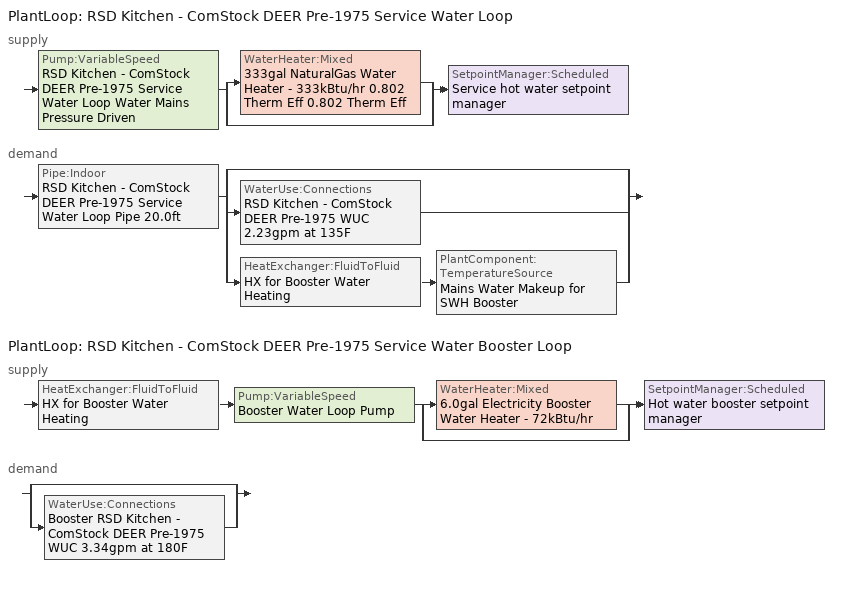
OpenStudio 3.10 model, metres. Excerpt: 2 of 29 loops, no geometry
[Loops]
PlantLoop 'RSD Kitchen - ComStock DEER Pre-1975 Service Water Loop'
 supply: Pump:VariableSpeed 'RSD Kitchen - ComStock DEER Pre-1975 Service Water Loop Water Mains Pressure Driven' > split
  | WaterHeater:Mixed '333gal NaturalGas Water Heater - 333kBtu/hr 0.802 Therm Eff 0.802 Therm Eff'
  | bypass
  join > SetpointManager:Scheduled 'Service hot water setpoint manager'
 demand: Pipe:Indoor 'RSD Kitchen - ComStock DEER Pre-1975 Service Water Loop Pipe 20.0ft' > split
  | bypass
  | WaterUse:Connections 'RSD Kitchen - ComStock DEER Pre-1975 WUC 2.23gpm at 135F'
  | HeatExchanger:FluidToFluid 'HX for Booster Water Heating' > PlantComponent:TemperatureSource 'Mains Water Makeup for SWH Booster'
PlantLoop 'RSD Kitchen - ComStock DEER Pre-1975 Service Water Booster Loop'
 supply: HeatExchanger:FluidToFluid 'HX for Booster Water Heating' > Pump:VariableSpeed 'Booster Water Loop Pump' > split
  | WaterHeater:Mixed '6.0gal Electricity Booster Water Heater - 72kBtu/hr'
  | bypass
  join > SetpointManager:Scheduled 'Hot water booster setpoint manager'
 demand: split
  | bypass
  | WaterUse:Connections 'Booster RSD Kitchen - ComStock DEER Pre-1975 WUC 3.34gpm at 180F'
[SizingPeriod:DesignDay] Barometric Pressure {Pa}=101037; Rain Indicator=No; Snow Indicator=No; Day of Month=21; Daylight Saving Time Indicator=No; Humidity Condition Type=Wetbulb; Dry-Bulb Temperature Range Modifier Type=DefaultMultipliers
Name | Maximum Dry-Bulb Temperature {C} | Daily Dry-Bulb Temperature Range {deltaC} | Wind Speed {m/s} | Wind Direction {deg} | Sky Clearness | Month | Day Type | Wetbulb or DewPoint at Maximum Dry-Bulb {C} | Solar Model Indicator | ASHRAE Clear Sky Optical Depth for Beam Irradiance | ASHRAE Clear Sky Optical Depth for Diffuse Irradiance
Camp Pendleton Mcas Ann Htg 99% Condns DB 1 | 2 | 0 | 0.3 | 30 | 0 | 12 | WinterDesignDay | 2 | ASHRAEClearSky
Camp Pendleton Mcas Ann Htg 99.6% Condns DB 1 | 0.2 | 0 | 0.3 | 30 | 0 | 12 | WinterDesignDay | 0.2 | ASHRAEClearSky
Camp Pendleton Mcas Ann Htg Wind 99% Condns WS=>MCDB 1 | 16.1 | 0 | 7.9 | 30 | 0 | 12 | WinterDesignDay | 16.1 | ASHRAEClearSky
Camp Pendleton Mcas April .4% Condns DB=>MCWB 1 | 33.7 | 12.2 | 4.1 | 210 |  | 4 | SummerDesignDay | 15.9 | ASHRAETau | 0.338 | 2.469
Camp Pendleton Mcas April .4% Condns WB=>MCDB 1 | 27.1 | 12.2 | 4.1 | 210 |  | 4 | SummerDesignDay | 18.7 | ASHRAETau | 0.338 | 2.469
Camp Pendleton Mcas August .4% Condns DB=>MCWB 1 | 34.1 | 11.2 | 4.1 | 210 |  | 8 | SummerDesignDay | 20.5 | ASHRAETau | 0.363 | 2.437
Camp Pendleton Mcas August .4% Condns WB=>MCDB 1 | 31.2 | 11.2 | 4.1 | 210 |  | 8 | SummerDesignDay | 22.9 | ASHRAETau | 0.363 | 2.437
Camp Pendleton Mcas December .4% Condns DB=>MCWB 1 | 28.3 | 15.9 | 4.1 | 210 |  | 12 | SummerDesignDay | 13.4 | ASHRAETau | 0.331 | 2.617
Camp Pendleton Mcas December .4% Condns WB=>MCDB 1 | 22 | 15.9 | 4.1 | 210 |  | 12 | SummerDesignDay | 16.5 | ASHRAETau | 0.331 | 2.617
Camp Pendleton Mcas February .4% Condns DB=>MCWB 1 | 29 | 12.7 | 4.1 | 210 |  | 2 | SummerDesignDay | 15 | ASHRAETau | 0.329 | 2.601
Camp Pendleton Mcas February .4% Condns WB=>MCDB 1 | 24.7 | 12.7 | 4.1 | 210 |  | 2 | SummerDesignDay | 16.7 | ASHRAETau | 0.329 | 2.601
Camp Pendleton Mcas January .4% Condns DB=>MCWB 1 | 28.9 | 15.2 | 4.1 | 210 |  | 1 | SummerDesignDay | 14.1 | ASHRAETau | 0.334 | 2.607
Camp Pendleton Mcas January .4% Condns WB=>MCDB 1 | 22.6 | 15.2 | 4.1 | 210 |  | 1 | SummerDesignDay | 16.6 | ASHRAETau | 0.334 | 2.607
Camp Pendleton Mcas July .4% Condns DB=>MCWB 1 | 32.1 | 10.3 | 4.1 | 210 |  | 7 | SummerDesignDay | 21.4 | ASHRAETau | 0.351 | 2.42
Camp Pendleton Mcas July .4% Condns WB=>MCDB 1 | 28.3 | 10.3 | 4.1 | 210 |  | 7 | SummerDesignDay | 22.8 | ASHRAETau | 0.351 | 2.42
Camp Pendleton Mcas June .4% Condns DB=>MCWB 1 | 32.5 | 9.7 | 4.1 | 210 |  | 6 | SummerDesignDay | 19.9 | ASHRAETau | 0.335 | 2.43
Camp Pendleton Mcas June .4% Condns WB=>MCDB 1 | 27.5 | 9.7 | 4.1 | 210 |  | 6 | SummerDesignDay | 21.3 | ASHRAETau | 0.335 | 2.43
Camp Pendleton Mcas March .4% Condns DB=>MCWB 1 | 30 | 12.1 | 4.1 | 210 |  | 3 | SummerDesignDay | 15.5 | ASHRAETau | 0.336 | 2.527
Camp Pendleton Mcas March .4% Condns WB=>MCDB 1 | 22.8 | 12.1 | 4.1 | 210 |  | 3 | SummerDesignDay | 18.6 | ASHRAETau | 0.336 | 2.527
Camp Pendleton Mcas May .4% Condns DB=>MCWB 1 | 32 | 10.1 | 4.1 | 210 |  | 5 | SummerDesignDay | 16.6 | ASHRAETau | 0.338 | 2.438
Camp Pendleton Mcas May .4% Condns WB=>MCDB 1 | 25.7 | 10.1 | 4.1 | 210 |  | 5 | SummerDesignDay | 20.1 | ASHRAETau | 0.338 | 2.438
Camp Pendleton Mcas November .4% Condns DB=>MCWB 1 | 32.8 | 16.2 | 4.1 | 210 |  | 11 | SummerDesignDay | 15.7 | ASHRAETau | 0.332 | 2.609
Camp Pendleton Mcas November .4% Condns WB=>MCDB 1 | 24.4 | 16.2 | 4.1 | 210 |  | 11 | SummerDesignDay | 17.8 | ASHRAETau | 0.332 | 2.609
Camp Pendleton Mcas October .4% Condns DB=>MCWB 1 | 35.9 | 14.2 | 4.1 | 210 |  | 10 | SummerDesignDay | 18.2 | ASHRAETau | 0.36 | 2.479
Camp Pendleton Mcas October .4% Condns WB=>MCDB 1 | 29 | 14.2 | 4.1 | 210 |  | 10 | SummerDesignDay | 21.1 | ASHRAETau | 0.36 | 2.479
Camp Pendleton Mcas September .4% Condns DB=>MCWB 1 | 37.4 | 12.8 | 4.1 | 210 |  | 9 | SummerDesignDay | 20.2 | ASHRAETau | 0.365 | 2.474
Camp Pendleton Mcas September .4% Condns WB=>MCDB 1 | 30.8 | 12.8 | 4.1 | 210 |  | 9 | SummerDesignDay | 23.3 | ASHRAETau | 0.365 | 2.474
[Construction]
Uninsulated copper pipe 0.75in type L: Copper pipe 0.75in type L
[Material]
Copper pipe 0.75in type L: Roughness=Smooth; Thickness {m}=0.001143; Conductivity {W/m-K}=386; Density {kg/m3}=8906.27; Specific Heat {J/kg-K}=385.1856; Thermal Absorptance=0.9; Solar Absorptance=0.7; Visible Absorptance=0.7
[WaterUse:Connections] Drain Water Heat Exchanger Type=None; Drain Water Heat Exchanger Destination=Plant
Name | Water Use Equipment Name 1
Booster RSD Kitchen - ComStock DEER Pre-1975 WUC 3.34gpm at 180F | Booster RSD Kitchen - ComStock DEER Pre-1975 Service Water Use 3.34gpm at 180F
RSD Kitchen - ComStock DEER Pre-1975 WUC 2.23gpm at 135F | RSD Kitchen - ComStock DEER Pre-1975 Service Water Use 2.23gpm at 135F
[WaterUse:Equipment:Definition] Sensible Fraction Schedule=Fraction Sensible - 0.2; Latent Fraction Schedule=Fraction Latent - 0.05
Name | Peak Flow Rate {m3/s} | Target Temperature Schedule
Booster RSD Kitchen - ComStock DEER Pre-1975 Service Water Use Def 3.34gpm | 0.000210673 | Mixed Water At Faucet Temp - 180F
RSD Kitchen - ComStock DEER Pre-1975 Service Water Use Def 2.23gpm | 0.000140449 | Mixed Water At Faucet Temp - 135F
[WaterUse:Equipment] Flow Rate Fraction Schedule=D_RSD_All_DHW_DHW_Yr
Name | Water Use Equipment Definition
Booster RSD Kitchen - ComStock DEER Pre-1975 Service Water Use 3.34gpm at 180F | Booster RSD Kitchen - ComStock DEER Pre-1975 Service Water Use Def 3.34gpm
RSD Kitchen - ComStock DEER Pre-1975 Service Water Use 2.23gpm at 135F | RSD Kitchen - ComStock DEER Pre-1975 Service Water Use Def 2.23gpm
[PlantLoop] Glycol Concentration=0; Load Distribution Scheme=Optimal
Name | Maximum Loop Temperature {C} | Minimum Loop Temperature {C} | Maximum Loop Flow Rate {m3/s} | Plant Loop Volume {m3}
RSD Kitchen - ComStock DEER Pre-1975 Service Water Loop | 60 | 10 | 0.00189606 | 0.227527
RSD Kitchen - ComStock DEER Pre-1975 Service Water Booster Loop |  |  | 0.000210673 | 0.0252808
[Sizing:Plant] Loop Type=Heating; Loop Design Temperature Difference {deltaC}=5; Sizing Option=NonCoincident; Zone Timesteps in Averaging Window=1; Coincident Sizing Factor Mode=None
Name | Design Loop Exit Temperature {C}
RSD Kitchen - ComStock DEER Pre-1975 Service Water Loop | 57.2222
RSD Kitchen - ComStock DEER Pre-1975 Service Water Booster Loop | 82.2222
[SetpointManager:Scheduled] Control Variable=Temperature
Name | Schedule | Setpoint Node or NodeList
Service hot water setpoint manager | Service Water Loop Temp - 135F | RSD Kitchen - ComStock DEER Pre-1975 Service Water Loop Supply Outlet Node
Hot water booster setpoint manager | Service Water Booster Temp - 180.00000000000006F | RSD Kitchen - ComStock DEER Pre-1975 Service Water Booster Loop Supply Outlet Node
[Pump:VariableSpeed] Coefficient 1 of the Part Load Performance Curve=0; Coefficient 2 of the Part Load Performance Curve=3.2485; Coefficient 3 of the Part Load Performance Curve=-4.7443; Coefficient 4 of the Part Load Performance Curve=2.5294; Pump Control Type=Intermittent; Skin Loss Radiative Fraction=0.5; Design Power Sizing Method=PowerPerFlowPerPressure; Design Electric Power per Unit Flow Rate {W/(m3/s)}=348701.1; Design Shaft Power per Unit Flow Rate per Unit Head {W-s/m3-Pa}=1.28205; Design Minimum Flow Rate Fraction=0
Name | Rated Flow Rate {m3/s} | Rated Pump Head {Pa} | Rated Power Consumption {W} | Motor Efficiency | Minimum Flow Rate {m3/s}
RSD Kitchen - ComStock DEER Pre-1975 Service Water Loop Water Mains Pressure Driven | 0.00189606 | 0.001 | 2.89386e-06 | 0.84
Booster Water Loop Pump | 0.000210673 | 0 | 0 | 1 | 0
[WaterHeater:Mixed] Deadband Temperature Difference {deltaC}=2; Heater Control Type=Cycle; Off Cycle Parasitic Fuel Consumption Rate {W}=0; On Cycle Parasitic Fuel Consumption Rate {W}=0; Ambient Temperature Indicator=Schedule; Use Side Effectiveness=1; Source Side Effectiveness=1; Use Side Design Flow Rate {m3/s}=autosize; Source Side Design Flow Rate {m3/s}=autosize; Indirect Water Heating Recovery Time {hr}=1.5; Source Side Flow Control Mode=IndirectHeatPrimarySetpoint
Name | Tank Volume {m3} | Setpoint Temperature Schedule | Maximum Temperature Limit {C} | Heater Maximum Capacity {W} | Heater Fuel Type | Heater Thermal Efficiency | Off Cycle Parasitic Fuel Type | Off Cycle Parasitic Heat Fraction to Tank | On Cycle Parasitic Fuel Type | On Cycle Parasitic Heat Fraction to Tank | Ambient Temperature Schedule | Off Cycle Loss Coefficient to Ambient Temperature {W/K} | On Cycle Loss Coefficient to Ambient Temperature {W/K}
333gal NaturalGas Water Heater - 333kBtu/hr 0.802 Therm Eff 0.802 Therm Eff | 1.26088 | Service Water Loop Temp - 135F | 57.2222 | 97618.8 | NaturalGas | 0.802077 | NaturalGas | 0 | NaturalGas | 0 | Water Heater Ambient Temp Schedule - 70.0f | 6.51718 | 6.51718
6.0gal Electricity Booster Water Heater - 72kBtu/hr | 0.0227125 | Service Water Booster Temp - 180.00000000000006F | 82.2222 | 21085.7 | Electricity | 1 | Electricity | 0.8 | Electricity |  | Water Heater Ambient Temp Schedule - 70.0 | 1.053 | 1.053
[WaterHeater:Sizing] Design Mode=PeakDraw; Time Storage Can Meet Peak Draw {hr}=0.538503; Time for Tank Recovery {hr}=0; Nominal Tank Volume for Autosizing Plant Connections {m3}=1
333gal NaturalGas Water Heater - 333kBtu/hr 0.802 Therm Eff 0.802 Therm Eff; 6.0gal Electricity Booster Water Heater - 72kBtu/hr
[Pipe:Indoor]
RSD Kitchen - ComStock DEER Pre-1975 Service Water Loop Pipe 20.0ft: Construction=Uninsulated copper pipe 0.75in type L; Environment Type=Schedule; Ambient Temperature Schedule=Temporary Pipe Indoor Ambient Temp 77.5F; Ambient Air Velocity Schedule=RSD Kitchen - ComStock DEER Pre-1975 Service Water Loop Piping Air Velocity - 0.67mph; Pipe Inside Diameter {m}=0.019939; Pipe Length {m}=6.096
[HeatExchanger:FluidToFluid]
HX for Booster Water Heating: Loop Demand Side Design Flow Rate {m3/s}=0.000210673; Loop Supply Side Design Flow Rate {m3/s}=0.000210673; Heat Exchange Model Type=Ideal; Heat Exchanger U-Factor Times Area Value {W/K}=221.075; Control Type=UncontrolledOn; Minimum Temperature Difference to Activate Heat Exchanger {deltaC}=0.01; Heat Transfer Metering End Use Type=LoopToLoop; Component Override Cooling Control Temperature Mode=Loop; Sizing Factor=1; Operation Minimum Temperature Limit {C}=0; Operation Maximum Temperature Limit {C}=100
[PlantComponent:TemperatureSource]
Mains Water Makeup for SWH Booster: Design Volume Flow Rate {m3/s}=0.00189606; Temperature Specification Type=Scheduled; Source Temperature {C}=8; Source Temperature Schedule=Mains Water Temperature
[EnergyManagementSystem:Sensor] Output Variable or Output Meter Index Key=Environment
Name | Output Variable or Output Meter
Mains_Water_Temp_Sen | Site Mains Water Temperature
OAT; OAT_1; OAT_2; OAT_3 | Site Outdoor Air Drybulb Temperature
[EnergyManagementSystem:Actuator] Actuated Component Control Type=Schedule Value
Name | Actuated Component | Actuated Component Type
Mains_Water_Temp_Act | Mains Water Temperature | Schedule:Constant
ZoneRSDDiningBStoryTopPSZACHtgSch0; ZoneRSDKitchenBStoryGroundPSZACHtgSch0; ZoneRSDDiningBStoryTopPSZACHtgSch0_1; ZoneRSDKitchenBStoryGroundPSZACHtgSch0_1 | D_RSD_All_HTemp_Yr | Schedule:Year
ZoneRSDDiningBStoryTopPSZACClgSch0; ZoneRSDKitchenBStoryGroundPSZACClgSch0; ZoneRSDDiningBStoryTopPSZACClgSch0_1; ZoneRSDKitchenBStoryGroundPSZACClgSch0_1 | D_RSD_All_CTemp_Yr | Schedule:Year
[EnergyManagementSystem:Program]
Mains_Water_Prg: SET Mains_Water_Temp_Act = Mains_Water_Temp_Sen
ZoneRSDDiningBStoryTopPSZACOptimumStartProg0: IF DaylightSavings==0 && DayOfWeek>1 && Hour==5 && OAT<23.9 && OAT>1.7; SET ZoneRSDDiningBStoryTopPSZACClgSch0 = 29.4; SET ZoneRSDDiningBStoryTopPSZACHtgSch0 = 15.6; ELSEIF DaylightSavings==0 && DayOfWeek==1 && Hour==7 && OAT<23.9 && OAT>1.7; SET ZoneRSDDiningBStoryTopPSZACClgSch0 = 29.4; SET ZoneRSDDiningBStoryTopPSZACHtgSch0 = 15.6; ELSEIF DaylightSavings==1 && DayOfWeek>1 && Hour==4 && OAT<23.9 && OAT>1.7; SET ZoneRSDDiningBStoryTopPSZACClgSch0 = 29.4; SET ZoneRSDDiningBStoryTopPSZACHtgSch0 = 15.6; ELSEIF DaylightSavings==1 && DayOfWeek==1 && Hour==6 && OAT<23.9 && OAT>1.7; SET ZoneRSDDiningBStoryTopPSZACClgSch0 = 29.4; SET ZoneRSDDiningBStoryTopPSZACHtgSch0 = 15.6; ELSE; SET ZoneRSDDiningBStoryTopPSZACClgSch0 = NULL; SET ZoneRSDDiningBStoryTopPSZACHtgSch0 = NULL; ENDIF
ZoneRSDKitchenBStoryGroundPSZACOptimumStartProg0: IF DaylightSavings==0 && DayOfWeek>1 && Hour==5 && OAT_1<23.9 && OAT_1>1.7; SET ZoneRSDKitchenBStoryGroundPSZACClgSch0 = 29.4; SET ZoneRSDKitchenBStoryGroundPSZACHtgSch0 = 15.6; ELSEIF DaylightSavings==0 && DayOfWeek==1 && Hour==7 && OAT_1<23.9 && OAT_1>1.7; SET ZoneRSDKitchenBStoryGroundPSZACClgSch0 = 29.4; SET ZoneRSDKitchenBStoryGroundPSZACHtgSch0 = 15.6; ELSEIF DaylightSavings==1 && DayOfWeek>1 && Hour==4 && OAT_1<23.9 && OAT_1>1.7; SET ZoneRSDKitchenBStoryGroundPSZACClgSch0 = 29.4; SET ZoneRSDKitchenBStoryGroundPSZACHtgSch0 = 15.6; ELSEIF DaylightSavings==1 && DayOfWeek==1 && Hour==6 && OAT_1<23.9 && OAT_1>1.7; SET ZoneRSDKitchenBStoryGroundPSZACClgSch0 = 29.4; SET ZoneRSDKitchenBStoryGroundPSZACHtgSch0 = 15.6; ELSE; SET ZoneRSDKitchenBStoryGroundPSZACClgSch0 = NULL; SET ZoneRSDKitchenBStoryGroundPSZACHtgSch0 = NULL; ENDIF
ZoneRSDDiningBStoryTopPSZACOptimumStartProg0_1: IF DaylightSavings==0 && DayOfWeek>1 && Hour==5 && OAT_2<23.9 && OAT_2>1.7; SET ZoneRSDDiningBStoryTopPSZACClgSch0_1 = 29.4; SET ZoneRSDDiningBStoryTopPSZACHtgSch0_1 = 15.6; ELSEIF DaylightSavings==0 && DayOfWeek==1 && Hour==7 && OAT_2<23.9 && OAT_2>1.7; SET ZoneRSDDiningBStoryTopPSZACClgSch0_1 = 29.4; SET ZoneRSDDiningBStoryTopPSZACHtgSch0_1 = 15.6; ELSEIF DaylightSavings==1 && DayOfWeek>1 && Hour==4 && OAT_2<23.9 && OAT_2>1.7; SET ZoneRSDDiningBStoryTopPSZACClgSch0_1 = 29.4; SET ZoneRSDDiningBStoryTopPSZACHtgSch0_1 = 15.6; ELSEIF DaylightSavings==1 && DayOfWeek==1 && Hour==6 && OAT_2<23.9 && OAT_2>1.7; SET ZoneRSDDiningBStoryTopPSZACClgSch0_1 = 29.4; SET ZoneRSDDiningBStoryTopPSZACHtgSch0_1 = 15.6; ELSE; SET ZoneRSDDiningBStoryTopPSZACClgSch0_1 = NULL; SET ZoneRSDDiningBStoryTopPSZACHtgSch0_1 = NULL; ENDIF
ZoneRSDKitchenBStoryGroundPSZACOptimumStartProg0_1: IF DaylightSavings==0 && DayOfWeek>1 && Hour==5 && OAT_3<23.9 && OAT_3>1.7; SET ZoneRSDKitchenBStoryGroundPSZACClgSch0_1 = 29.4; SET ZoneRSDKitchenBStoryGroundPSZACHtgSch0_1 = 15.6; ELSEIF DaylightSavings==0 && DayOfWeek==1 && Hour==7 && OAT_3<23.9 && OAT_3>1.7; SET ZoneRSDKitchenBStoryGroundPSZACClgSch0_1 = 29.4; SET ZoneRSDKitchenBStoryGroundPSZACHtgSch0_1 = 15.6; ELSEIF DaylightSavings==1 && DayOfWeek>1 && Hour==4 && OAT_3<23.9 && OAT_3>1.7; SET ZoneRSDKitchenBStoryGroundPSZACClgSch0_1 = 29.4; SET ZoneRSDKitchenBStoryGroundPSZACHtgSch0_1 = 15.6; ELSEIF DaylightSavings==1 && DayOfWeek==1 && Hour==6 && OAT_3<23.9 && OAT_3>1.7; SET ZoneRSDKitchenBStoryGroundPSZACClgSch0_1 = 29.4; SET ZoneRSDKitchenBStoryGroundPSZACHtgSch0_1 = 15.6; ELSE; SET ZoneRSDKitchenBStoryGroundPSZACClgSch0_1 = NULL; SET ZoneRSDKitchenBStoryGroundPSZACHtgSch0_1 = NULL; ENDIF
[EnergyManagementSystem:ProgramCallingManager]
Mains_Water_Prg_Mgr: BeginTimestepBeforePredictor; Mains_Water_Prg
ZoneRSDDiningBStoryTopPSZACOptimumStartCallingManager0: BeginTimestepBeforePredictor; ZoneRSDDiningBStoryTopPSZACOptimumStartProg0
ZoneRSDKitchenBStoryGroundPSZACOptimumStartCallingManager0: BeginTimestepBeforePredictor; ZoneRSDKitchenBStoryGroundPSZACOptimumStartProg0
ZoneRSDDiningBStoryTopPSZACOptimumStartCallingManager0 1: BeginTimestepBeforePredictor; ZoneRSDDiningBStoryTopPSZACOptimumStartProg0_1
ZoneRSDKitchenBStoryGroundPSZACOptimumStartCallingManager0 1: BeginTimestepBeforePredictor; ZoneRSDKitchenBStoryGroundPSZACOptimumStartProg0_1
[Refrigeration:System]
Low Temperature: Refrigeration Condenser=Refrigeration Condenser Air Cooled 1; Minimum Condensing Temperature {C}=21; Refrigeration System Working Fluid Type=R404a; Suction Temperature Control Type=ConstantSuctionTemperature
[Refrigeration:Compressor]
Refrigeration Compressor 1: Refrigeration Compressor Power Curve=LT_compressor_power; Refrigeration Compressor Capacity Curve=LT_compressor_capacity; Rated Return Gas Temperature {C}=18.3; Rated Subcooling {deltaC}=0
[Refrigeration:Condenser:AirCooled]
Refrigeration Condenser Air Cooled 1: Rated Effective Total Heat Rejection Rate Curve=Condenser Heat Rejection Function of Temperature; Rated Subcooling Temperature Difference {deltaC}=0; Condenser Fan Speed Control Type=VariableSpeed; Rated Fan Power {W}=71.5931; Minimum Fan Air Flow Ratio=0
[AvailabilityManager:NightCycle] Applicability Schedule=Always On Discrete; Control Type=CycleOnAny; Thermostat Tolerance {deltaC}=1; Cycling Run Time {s}=1800
Availability Manager Night Cycle 1; Availability Manager Night Cycle 2; Availability Manager Night Cycle 3; Availability Manager Night Cycle 4; Availability Manager Night Cycle 5; Availability Manager Night Cycle 6; Availability Manager Night Cycle 7; Availability Manager Night Cycle 8; Availability Manager Night Cycle 9; Availability Manager Night Cycle 10; Availability Manager Night Cycle 11; Availability Manager Night Cycle 12; Availability Manager Night Cycle 13; Availability Manager Night Cycle 14; Availability Manager Night Cycle 15; Availability Manager Night Cycle 16; Availability Manager Night Cycle 17; Availability Manager Night Cycle 18; Availability Manager Night Cycle 19; Availability Manager Night Cycle 20; Availability Manager Night Cycle 21; Availability Manager Night Cycle 22; Availability Manager Night Cycle 23; Availability Manager Night Cycle 24; Availability Manager Night Cycle 25; Availability Manager Night Cycle 26; Availability Manager Night Cycle 27
[Schedule:Ruleset]
Name | Default Day Schedule | Summer Design Day Schedule | Winter Design Day Schedule
D_RSD_All_DHW_DHW_Yr | D_RSD_All_DHW_DHW_Yr Default | D_RSD_All_DHW_DHW_Yr Summer Design Day | D_RSD_All_DHW_DHW_Yr Winter Design Day
Fraction Sensible - 0.2 | Fraction Sensible - 0.2 Default
Fraction Latent - 0.05 | Fraction Latent - 0.05 Default
Mixed Water At Faucet Temp - 180F | Mixed Water At Faucet Temp - 180F Default
Mixed Water At Faucet Temp - 135F | Mixed Water At Faucet Temp - 135F Default
Service Water Loop Temp - 135F | Service Water Loop Temp - 135F Default
Water Heater Ambient Temp Schedule - 70.0f | Water Heater Ambient Temp Schedule - 70.0f Default
RSD Kitchen - ComStock DEER Pre-1975 Service Water Loop Piping Air Velocity - 0.67mph | RSD Kitchen - ComStock DEER Pre-1975 Service Water Loop Piping Air Velocity - 0.67mph Default
Service Water Booster Temp - 180.00000000000006F | Service Water Booster Temp - 180.00000000000006F Default
Water Heater Ambient Temp Schedule - 70.0 | Water Heater Ambient Temp Schedule - 70.0 Default
D_RSD_All_HTemp_Yr | D_RSD_All_HTemp_Yr Default | Schedule Day 5 | Schedule Day 6
D_RSD_All_CTemp_Yr | D_RSD_All_CTemp_Yr Default | Schedule Day 2 | Schedule Day 3
[Schedule:Day]
D_RSD_All_DHW_DHW_Yr Default: Average, 0, 10, 0.0666667, 0, 20, 0.0583333, 0, 30, 0.05, 0, 40, 0.0416667, 0, 50, 0.0333333, 1, 0, 0.025, 1, 10, 0.0166667, 1, 20, 0.00833333, 1, 30, 0, 8, 30, 0, 8, 39, 0.0166667, 8, 49, 0.0333333, 8, 59, 0.05, 9, 9, 0.0666667, 9, 19, 0.0833333, 9, 29, 0.1, 9, 30, 0.1, 9, 39, 0.116667, 9, 49, 0.133333, 9, 59, 0.15, 10, 9, 0.166667, 10, 19, 0.183333, 10, 29, 0.2, 10, 30, 0.2, 11, 30, 0.2, 11, 39, 0.223333, 11, 49, 0.246667, 11, 59, 0.27, 12, 9, 0.293333, 12, 19, 0.316667, 12, 29, 0.34, 12, 30, 0.34, 12, 39, 0.428333, 12, 49, 0.516667, 12, 59, 0.605, 13, 9, 0.693333, 13, 19, 0.781667, 13, 29, 0.87, 13, 30, 0.87, 13, 39, 0.823333, 13, 49, 0.776667, 13, 59, 0.73, 14, 9, 0.683333, 14, 19, 0.636667, 14, 29, 0.59, 14, 30, 0.59, 14, 39, 0.534444, 14, 49, 0.478889, 14, 59, 0.423333, 15, 9, 0.367778, 15, 15, 0.34, 17, 15, 0.34, 17, 25, 0.38, 17, 35, 0.42, 17, 45, 0.46, 17, 55, 0.5, 18, 5, 0.54, 18, 15, 0.58, 18, 25, 0.608333, 18, 35, 0.636667, 18, 45, 0.665, 18, 55, 0.693333, 19, 5, 0.721667, 19, 15, 0.75, 19, 25, 0.712222, 19, 35, 0.674444, 19, 45, 0.636667, 19, 55, 0.598889, 20, 0, 0.58, 20, 10, 0.54, 20, 20, 0.5, 20, 30, 0.46, 20, 40, 0.42, 20, 50, 0.38, 21, 0, 0.34, 21, 10, 0.325667, 21, 20, 0.311333, 21, 30, 0.297, 21, 40, 0.282667, 21, 50, 0.268333, 22, 0, 0.254, 22, 10, 0.228333, 22, 20, 0.202667, 22, 30, 0.177, 22, 40, 0.151333, 22, 50, 0.125667, 23, 0, 0.1, 23, 30, 0.1, 23, 40, 0.0916667, 23, 50, 0.0833333, 24, 0, 0.075
D_RSD_All_DHW_DHW_Yr Summer Design Day; D_RSD_All_DHW_DHW_Yr Winter Design Day: No, 8, 0, 0, 9, 0, 0.1, 11, 0, 0.2, 12, 0, 0.34, 13, 0, 0.87, 14, 0, 0.59, 17, 0, 0.34, 18, 0, 0.58, 19, 0, 0.75, 20, 0, 0.58, 21, 0, 0.34, 22, 0, 0.254, 24, 0, 0.1
D_RSD_All_DHW_DHW_Yr Wknd Day: Average, 6, 30, 0, 6, 40, 0.025, 6, 50, 0.05, 7, 0, 0.075, 7, 10, 0.1, 7, 20, 0.125, 7, 30, 0.15, 7, 40, 0.166667, 7, 50, 0.183333, 8, 0, 0.2, 8, 9, 0.216667, 8, 19, 0.233333, 8, 29, 0.25, 8, 30, 0.25, 9, 30, 0.25, 9, 39, 0.265, 9, 49, 0.28, 9, 59, 0.295, 10, 9, 0.31, 10, 19, 0.325, 10, 29, 0.34, 10, 30, 0.34, 10, 39, 0.427619, 10, 49, 0.515238, 10, 59, 0.602857, 11, 9, 0.690476, 11, 19, 0.778095, 11, 22, 0.8, 11, 32, 0.764444, 11, 42, 0.728889, 11, 52, 0.693333, 12, 2, 0.657778, 12, 12, 0.622222, 12, 22, 0.586667, 12, 32, 0.551111, 12, 42, 0.515556, 12, 52, 0.48, 13, 2, 0.444444, 13, 12, 0.408889, 13, 15, 0.4, 13, 45, 0.4, 13, 54, 0.39, 14, 4, 0.38, 14, 14, 0.37, 14, 24, 0.36, 14, 34, 0.35, 14, 44, 0.34, 14, 45, 0.34, 14, 54, 0.416667, 15, 4, 0.493333, 15, 14, 0.57, 15, 24, 0.646667, 15, 34, 0.723333, 15, 44, 0.8, 15, 45, 0.8, 15, 54, 0.825, 16, 4, 0.85, 16, 15, 0.875, 16, 25, 0.9, 16, 35, 0.925, 16, 45, 0.95, 16, 55, 0.933333, 17, 5, 0.916667, 17, 15, 0.9, 17, 25, 0.883333, 17, 35, 0.866667, 17, 45, 0.85, 17, 55, 0.583333, 18, 0, 0.45, 18, 10, 0.433333, 18, 20, 0.416667, 18, 30, 0.4, 18, 40, 0.383333, 18, 50, 0.366667, 19, 0, 0.35, 19, 10, 0.333333, 19, 20, 0.316667, 19, 30, 0.3, 19, 40, 0.283333, 19, 50, 0.266667, 20, 0, 0.25, 20, 10, 0.225, 20, 20, 0.2, 20, 30, 0.175, 20, 40, 0.15, 20, 50, 0.125, 21, 0, 0.1, 21, 10, 0.0833333, 21, 20, 0.0666667, 21, 30, 0.05, 21, 40, 0.0333333, 21, 50, 0.0166667, 22, 0, 0, 24, 0, 0
Fraction Sensible - 0.2 Default: No, 24, 0, 0.2
Fraction Latent - 0.05 Default: No, 24, 0, 0.05
Mixed Water At Faucet Temp - 180F Default; Service Water Booster Temp - 180.00000000000006F Default: No, 24, 0, 82.2222
Mixed Water At Faucet Temp - 135F Default; Service Water Loop Temp - 135F Default: No, 24, 0, 57.2222
Water Heater Ambient Temp Schedule - 70.0f Default; Water Heater Ambient Temp Schedule - 70.0 Default: No, 24, 0, 21.1111
RSD Kitchen - ComStock DEER Pre-1975 Service Water Loop Piping Air Velocity - 0.67mph Default: No, 24, 0, 0.3
D_RSD_All_HTemp_Yr Default; autogen D_RSD_All_HTemp_Yr 0_day_sch: Average, 24, 0, 20
D_RSD_All_CTemp_Yr Default; autogen D_RSD_All_CTemp_Yr 0_day_sch: Average, 24, 0, 21.6667
Schedule Day 2; Schedule Day 3: No, 24, 0, 21.6667
Schedule Day 5; Schedule Day 6: No, 24, 0, 20
Schedule Day 17: 1, 0, 20, 2, 0, 20, 3, 0, 20, 4, 0, 20, 5, 0, 20, 6, 0, 20, 7, 0, 20, 8, 0, 20, 9, 0, 20, 10, 0, 20, 11, 0, 20, 12, 0, 20, 13, 0, 20, 14, 0, 20, 15, 0, 0, 16, 0, 0, 17, 0, 0, 18, 0, 0, 19, 0, 0, 20, 0, 0, 21, 0, 0, 22, 0, 0, 23, 0, 0, 24, 0, 0
Schedule Day 18: 1, 0, 0, 2, 0, 0, 3, 0, 0, 4, 0, 0, 5, 0, 0, 6, 0, 0, 7, 0, 0, 8, 0, 0, 9, 0, 0, 10, 0, 0, 11, 0, 0, 12, 0, 0, 13, 0, 0, 14, 0, 0, 15, 0, 20, 16, 0, 20, 17, 0, 20, 18, 0, 20, 19, 0, 20, 20, 0, 20, 21, 0, 20, 22, 0, 20, 23, 0, 20, 24, 0, 20
Schedule Day 27; Schedule Day 63: 1, 0, 21.1111, 2, 0, 21.1111, 3, 0, 21.1111, 4, 0, 21.1111, 5, 0, 21.1111, 6, 0, 21.1111, 7, 0, 21.1111, 8, 0, 21.1111, 9, 0, 21.1111, 10, 0, 21.1111, 11, 0, 21.1111, 12, 0, 21.1111, 13, 0, 21.1111, 14, 0, 21.1111, 15, 0, 0, 16, 0, 0, 17, 0, 0, 18, 0, 0, 19, 0, 0, 20, 0, 0, 21, 0, 0, 22, 0, 0, 23, 0, 0, 24, 0, 0
Schedule Day 28; Schedule Day 64: 1, 0, 0, 2, 0, 0, 3, 0, 0, 4, 0, 0, 5, 0, 0, 6, 0, 0, 7, 0, 0, 8, 0, 0, 9, 0, 0, 10, 0, 0, 11, 0, 0, 12, 0, 0, 13, 0, 0, 14, 0, 0, 15, 0, 21.1111, 16, 0, 21.1111, 17, 0, 21.1111, 18, 0, 21.1111, 19, 0, 21.1111, 20, 0, 21.1111, 21, 0, 21.1111, 22, 0, 21.1111, 23, 0, 21.1111, 24, 0, 21.1111
Schedule Day 29: 1, 0, 0.3, 2, 0, 0.3, 3, 0, 0.3, 4, 0, 0.3, 5, 0, 0.3, 6, 0, 0.3, 7, 0, 0.3, 8, 0, 0.3, 9, 0, 0.3, 10, 0, 0.3, 11, 0, 0.3, 12, 0, 0.3, 13, 0, 0.3, 14, 0, 0.3, 15, 0, 0, 16, 0, 0, 17, 0, 0, 18, 0, 0, 19, 0, 0, 20, 0, 0, 21, 0, 0, 22, 0, 0, 23, 0, 0, 24, 0, 0
Schedule Day 30: 1, 0, 0, 2, 0, 0, 3, 0, 0, 4, 0, 0, 5, 0, 0, 6, 0, 0, 7, 0, 0, 8, 0, 0, 9, 0, 0, 10, 0, 0, 11, 0, 0, 12, 0, 0, 13, 0, 0, 14, 0, 0, 15, 0, 0.3, 16, 0, 0.3, 17, 0, 0.3, 18, 0, 0.3, 19, 0, 0.3, 20, 0, 0.3, 21, 0, 0.3, 22, 0, 0.3, 23, 0, 0.3, 24, 0, 0.3
Schedule Day 31; Schedule Day 73: 1, 0, 57.2222, 2, 0, 57.2222, 3, 0, 57.2222, 4, 0, 57.2222, 5, 0, 57.2222, 6, 0, 57.2222, 7, 0, 57.2222, 8, 0, 57.2222, 9, 0, 57.2222, 10, 0, 57.2222, 11, 0, 57.2222, 12, 0, 57.2222, 13, 0, 57.2222, 14, 0, 57.2222, 15, 0, 0, 16, 0, 0, 17, 0, 0, 18, 0, 0, 19, 0, 0, 20, 0, 0, 21, 0, 0, 22, 0, 0, 23, 0, 0, 24, 0, 0
Schedule Day 32; Schedule Day 74: 1, 0, 0, 2, 0, 0, 3, 0, 0, 4, 0, 0, 5, 0, 0, 6, 0, 0, 7, 0, 0, 8, 0, 0, 9, 0, 0, 10, 0, 0, 11, 0, 0, 12, 0, 0, 13, 0, 0, 14, 0, 0, 15, 0, 57.2222, 16, 0, 57.2222, 17, 0, 57.2222, 18, 0, 57.2222, 19, 0, 57.2222, 20, 0, 57.2222, 21, 0, 57.2222, 22, 0, 57.2222, 23, 0, 57.2222, 24, 0, 57.2222
Schedule Day 35; Schedule Day 43: 1, 0, 82.2222, 2, 0, 82.2222, 3, 0, 82.2222, 4, 0, 82.2222, 5, 0, 82.2222, 6, 0, 82.2222, 7, 0, 82.2222, 8, 0, 82.2222, 9, 0, 82.2222, 10, 0, 82.2222, 11, 0, 82.2222, 12, 0, 82.2222, 13, 0, 82.2222, 14, 0, 82.2222, 15, 0, 0, 16, 0, 0, 17, 0, 0, 18, 0, 0, 19, 0, 0, 20, 0, 0, 21, 0, 0, 22, 0, 0, 23, 0, 0, 24, 0, 0
Schedule Day 36; Schedule Day 44: 1, 0, 0, 2, 0, 0, 3, 0, 0, 4, 0, 0, 5, 0, 0, 6, 0, 0, 7, 0, 0, 8, 0, 0, 9, 0, 0, 10, 0, 0, 11, 0, 0, 12, 0, 0, 13, 0, 0, 14, 0, 0, 15, 0, 82.2222, 16, 0, 82.2222, 17, 0, 82.2222, 18, 0, 82.2222, 19, 0, 82.2222, 20, 0, 82.2222, 21, 0, 82.2222, 22, 0, 82.2222, 23, 0, 82.2222, 24, 0, 82.2222
Schedule Day 37: 1, 0, 0.05, 2, 0, 0.05, 3, 0, 0.05, 4, 0, 0.05, 5, 0, 0.05, 6, 0, 0.05, 7, 0, 0.05, 8, 0, 0.05, 9, 0, 0.05, 10, 0, 0.05, 11, 0, 0.05, 12, 0, 0.05, 13, 0, 0.05, 14, 0, 0.05, 15, 0, 0, 16, 0, 0, 17, 0, 0, 18, 0, 0, 19, 0, 0, 20, 0, 0, 21, 0, 0, 22, 0, 0, 23, 0, 0, 24, 0, 0
Schedule Day 38: 1, 0, 0, 2, 0, 0, 3, 0, 0, 4, 0, 0, 5, 0, 0, 6, 0, 0, 7, 0, 0, 8, 0, 0, 9, 0, 0, 10, 0, 0, 11, 0, 0, 12, 0, 0, 13, 0, 0, 14, 0, 0, 15, 0, 0.05, 16, 0, 0.05, 17, 0, 0.05, 18, 0, 0.05, 19, 0, 0.05, 20, 0, 0.05, 21, 0, 0.05, 22, 0, 0.05, 23, 0, 0.05, 24, 0, 0.05
Schedule Day 57: 1, 0, 0.2, 2, 0, 0.2, 3, 0, 0.2, 4, 0, 0.2, 5, 0, 0.2, 6, 0, 0.2, 7, 0, 0.2, 8, 0, 0.2, 9, 0, 0.2, 10, 0, 0.2, 11, 0, 0.2, 12, 0, 0.2, 13, 0, 0.2, 14, 0, 0.2, 15, 0, 0, 16, 0, 0, 17, 0, 0, 18, 0, 0, 19, 0, 0, 20, 0, 0, 21, 0, 0, 22, 0, 0, 23, 0, 0, 24, 0, 0
Schedule Day 58: 1, 0, 0, 2, 0, 0, 3, 0, 0, 4, 0, 0, 5, 0, 0, 6, 0, 0, 7, 0, 0, 8, 0, 0, 9, 0, 0, 10, 0, 0, 11, 0, 0, 12, 0, 0, 13, 0, 0, 14, 0, 0, 15, 0, 0.2, 16, 0, 0.2, 17, 0, 0.2, 18, 0, 0.2, 19, 0, 0.2, 20, 0, 0.2, 21, 0, 0.2, 22, 0, 0.2, 23, 0, 0.2, 24, 0, 0.2
Schedule Day 59: 1, 0, 21.6667, 2, 0, 21.6667, 3, 0, 21.6667, 4, 0, 21.6667, 5, 0, 21.6667, 6, 0, 21.6667, 7, 0, 21.6667, 8, 0, 21.6667, 9, 0, 21.6667, 10, 0, 21.6667, 11, 0, 21.6667, 12, 0, 21.6667, 13, 0, 21.6667, 14, 0, 21.6667, 15, 0, 0, 16, 0, 0, 17, 0, 0, 18, 0, 0, 19, 0, 0, 20, 0, 0, 21, 0, 0, 22, 0, 0, 23, 0, 0, 24, 0, 0
Schedule Day 60: 1, 0, 0, 2, 0, 0, 3, 0, 0, 4, 0, 0, 5, 0, 0, 6, 0, 0, 7, 0, 0, 8, 0, 0, 9, 0, 0, 10, 0, 0, 11, 0, 0, 12, 0, 0, 13, 0, 0, 14, 0, 0, 15, 0, 21.6667, 16, 0, 21.6667, 17, 0, 21.6667, 18, 0, 21.6667, 19, 0, 21.6667, 20, 0, 21.6667, 21, 0, 21.6667, 22, 0, 21.6667, 23, 0, 21.6667, 24, 0, 21.6667
Schedule Day 69: 1, 0, 0.0277778, 2, 0, 0, 3, 0, 0, 4, 0, 0, 5, 0, 0, 6, 0, 0, 7, 0, 0, 8, 0, 0, 9, 0, 0.0511111, 10, 0, 0.151111, 11, 0, 0.2, 12, 0, 0.271556, 13, 0, 0.610889, 14, 0, 0.726889, 15, 0, 0, 16, 0, 0, 17, 0, 0, 18, 0, 0, 19, 0, 0, 20, 0, 0, 21, 0, 0, 22, 0, 0, 23, 0, 0, 24, 0, 0
Schedule Day 70: 1, 0, 0, 2, 0, 0, 3, 0, 0, 4, 0, 0, 5, 0, 0, 6, 0, 0, 7, 0, 0, 8, 0, 0, 9, 0, 0, 10, 0, 0, 11, 0, 0, 12, 0, 0, 13, 0, 0, 14, 0, 0, 15, 0, 0.41963, 16, 0, 0.34, 17, 0, 0.34, 18, 0, 0.513333, 19, 0, 0.702778, 20, 0, 0.592593, 21, 0, 0.353333, 22, 0, 0.258778, 23, 0, 0.108556, 24, 0, 0.0777778
[Schedule:Rule] Apply Sunday=Yes; Apply Saturday=Yes
Schedule Rule 19: Schedule Ruleset=D_RSD_All_DHW_DHW_Yr; Rule Order=2; Day Schedule=D_RSD_All_DHW_DHW_Yr Wknd Day; Date Specification Type=DateRange; Start Month=1; Start Day=1; End Month=12; End Day=31
autogen D_RSD_All_CTemp_Yr 0: Schedule Ruleset=D_RSD_All_CTemp_Yr; Rule Order=2; Day Schedule=autogen D_RSD_All_CTemp_Yr 0_day_sch; Date Specification Type=SpecificDates; Apply Monday=Yes; Apply Tuesday=Yes; Apply Wednesday=Yes; Apply Thursday=Yes; Apply Friday=Yes; Specific Month 1=1; Specific Day 1=2; Specific Month 2=1; Specific Day 2=3; Specific Month 3=1; Specific Day 3=9; Specific Month 4=1; Specific Day 4=10; Specific Month 5=1; Specific Day 5=16; Specific Month 6=1; Specific Day 6=17; Specific Month 7=1; Specific Day 7=23; Specific Month 8=1; Specific Day 8=24; Specific Month 9=1; Specific Day 9=30; Specific Month 10=1; Specific Day 10=31; Specific Month 11=2; Specific Day 11=6; Specific Month 12=2; Specific Day 12=7; Specific Month 13=2; Specific Day 13=13; Specific Month 14=2; Specific Day 14=14; Specific Month 15=2; Specific Day 15=20; Specific Month 16=2; Specific Day 16=21; Specific Month 17=2; Specific Day 17=27; Specific Month 18=2; Specific Day 18=28; Specific Month 19=3; Specific Day 19=6; Specific Month 20=3; Specific Day 20=7; Specific Month 21=3; Specific Day 21=13; Specific Month 22=3; Specific Day 22=14; Specific Month 23=3; Specific Day 23=20; Specific Month 24=3; Specific Day 24=21; Specific Month 25=3; Specific Day 25=27; Specific Month 26=3; Specific Day 26=28; Specific Month 27=4; Specific Day 27=3; Specific Month 28=4; Specific Day 28=4; Specific Month 29=4; Specific Day 29=10; Specific Month 30=4; Specific Day 30=11; Specific Month 31=4; Specific Day 31=17; Specific Month 32=4; Specific Day 32=18; Specific Month 33=4; Specific Day 33=24; Specific Month 34=4; Specific Day 34=25; Specific Month 35=5; Specific Day 35=1; Specific Month 36=5; Specific Day 36=2; Specific Month 37=5; Specific Day 37=8; Specific Month 38=5; Specific Day 38=9; Specific Month 39=5; Specific Day 39=15; Specific Month 40=5; Specific Day 40=16; Specific Month 41=5; Specific Day 41=22; Specific Month 42=5; Specific Day 42=23; Specific Month 43=5; Specific Day 43=29; Specific Month 44=5; Specific Day 44=30; Specific Month 45=6; Specific Day 45=5; Specific Month 46=6; Specific Day 46=6; Specific Month 47=6; Specific Day 47=12; Specific Month 48=6; Specific Day 48=13; Specific Month 49=6; Specific Day 49=19; Specific Month 50=6; Specific Day 50=20; Specific Month 51=6; Specific Day 51=26; Specific Month 52=6; Specific Day 52=27; Specific Month 53=7; Specific Day 53=3; Specific Month 54=7; Specific Day 54=4; Specific Month 55=7; Specific Day 55=10; Specific Month 56=7; Specific Day 56=11; Specific Month 57=7; Specific Day 57=17; Specific Month 58=7; Specific Day 58=18; Specific Month 59=7; Specific Day 59=24; Specific Month 60=7; Specific Day 60=25; Specific Month 61=7; Specific Day 61=31; Specific Month 62=8; Specific Day 62=1; Specific Month 63=8; Specific Day 63=7; Specific Month 64=8; Specific Day 64=8; Specific Month 65=8; Specific Day 65=14; Specific Month 66=8; Specific Day 66=15; Specific Month 67=8; Specific Day 67=21; Specific Month 68=8; Specific Day 68=22; Specific Month 69=8; Specific Day 69=28; Specific Month 70=8; Specific Day 70=29; Specific Month 71=9; Specific Day 71=4; Specific Month 72=9; Specific Day 72=5; Specific Month 73=9; Specific Day 73=11; Specific Month 74=9; Specific Day 74=12; Specific Month 75=9; Specific Day 75=18; Specific Month 76=9; Specific Day 76=19; Specific Month 77=9; Specific Day 77=25; Specific Month 78=9; Specific Day 78=26; Specific Month 79=10; Specific Day 79=2; Specific Month 80=10; Specific Day 80=3; Specific Month 81=10; Specific Day 81=9; Specific Month 82=10; Specific Day 82=10; Specific Month 83=10; Specific Day 83=16; Specific Month 84=10; Specific Day 84=17; Specific Month 85=10; Specific Day 85=23; Specific Month 86=10; Specific Day 86=24; Specific Month 87=10; Specific Day 87=30; Specific Month 88=10; Specific Day 88=31; Specific Month 89=11; Specific Day 89=6; Specific Month 90=11; Specific Day 90=7; Specific Month 91=11; Specific Day 91=13; Specific Month 92=11; Specific Day 92=14; Specific Month 93=11; Specific Day 93=20; Specific Month 94=11; Specific Day 94=21; Specific Month 95=11; Specific Day 95=27; Specific Month 96=11; Specific Day 96=28; Specific Month 97=12; Specific Day 97=4; Specific Month 98=12; Specific Day 98=5; Specific Month 99=12; Specific Day 99=11; Specific Month 100=12; Specific Day 100=12; Specific Month 101=12; Specific Day 101=18; Specific Month 102=12; Specific Day 102=19; Specific Month 103=12; Specific Day 103=25; Specific Month 104=12; Specific Day 104=26
autogen D_RSD_All_HTemp_Yr 0: Schedule Ruleset=D_RSD_All_HTemp_Yr; Rule Order=2; Day Schedule=autogen D_RSD_All_HTemp_Yr 0_day_sch; Date Specification Type=SpecificDates; Apply Monday=Yes; Apply Tuesday=Yes; Apply Wednesday=Yes; Apply Thursday=Yes; Apply Friday=Yes; Specific Month 1=1; Specific Day 1=2; Specific Month 2=1; Specific Day 2=3; Specific Month 3=1; Specific Day 3=9; Specific Month 4=1; Specific Day 4=10; Specific Month 5=1; Specific Day 5=16; Specific Month 6=1; Specific Day 6=17; Specific Month 7=1; Specific Day 7=23; Specific Month 8=1; Specific Day 8=24; Specific Month 9=1; Specific Day 9=30; Specific Month 10=1; Specific Day 10=31; Specific Month 11=2; Specific Day 11=6; Specific Month 12=2; Specific Day 12=7; Specific Month 13=2; Specific Day 13=13; Specific Month 14=2; Specific Day 14=14; Specific Month 15=2; Specific Day 15=20; Specific Month 16=2; Specific Day 16=21; Specific Month 17=2; Specific Day 17=27; Specific Month 18=2; Specific Day 18=28; Specific Month 19=3; Specific Day 19=6; Specific Month 20=3; Specific Day 20=7; Specific Month 21=3; Specific Day 21=13; Specific Month 22=3; Specific Day 22=14; Specific Month 23=3; Specific Day 23=20; Specific Month 24=3; Specific Day 24=21; Specific Month 25=3; Specific Day 25=27; Specific Month 26=3; Specific Day 26=28; Specific Month 27=4; Specific Day 27=3; Specific Month 28=4; Specific Day 28=4; Specific Month 29=4; Specific Day 29=10; Specific Month 30=4; Specific Day 30=11; Specific Month 31=4; Specific Day 31=17; Specific Month 32=4; Specific Day 32=18; Specific Month 33=4; Specific Day 33=24; Specific Month 34=4; Specific Day 34=25; Specific Month 35=5; Specific Day 35=1; Specific Month 36=5; Specific Day 36=2; Specific Month 37=5; Specific Day 37=8; Specific Month 38=5; Specific Day 38=9; Specific Month 39=5; Specific Day 39=15; Specific Month 40=5; Specific Day 40=16; Specific Month 41=5; Specific Day 41=22; Specific Month 42=5; Specific Day 42=23; Specific Month 43=5; Specific Day 43=29; Specific Month 44=5; Specific Day 44=30; Specific Month 45=6; Specific Day 45=5; Specific Month 46=6; Specific Day 46=6; Specific Month 47=6; Specific Day 47=12; Specific Month 48=6; Specific Day 48=13; Specific Month 49=6; Specific Day 49=19; Specific Month 50=6; Specific Day 50=20; Specific Month 51=6; Specific Day 51=26; Specific Month 52=6; Specific Day 52=27; Specific Month 53=7; Specific Day 53=3; Specific Month 54=7; Specific Day 54=4; Specific Month 55=7; Specific Day 55=10; Specific Month 56=7; Specific Day 56=11; Specific Month 57=7; Specific Day 57=17; Specific Month 58=7; Specific Day 58=18; Specific Month 59=7; Specific Day 59=24; Specific Month 60=7; Specific Day 60=25; Specific Month 61=7; Specific Day 61=31; Specific Month 62=8; Specific Day 62=1; Specific Month 63=8; Specific Day 63=7; Specific Month 64=8; Specific Day 64=8; Specific Month 65=8; Specific Day 65=14; Specific Month 66=8; Specific Day 66=15; Specific Month 67=8; Specific Day 67=21; Specific Month 68=8; Specific Day 68=22; Specific Month 69=8; Specific Day 69=28; Specific Month 70=8; Specific Day 70=29; Specific Month 71=9; Specific Day 71=4; Specific Month 72=9; Specific Day 72=5; Specific Month 73=9; Specific Day 73=11; Specific Month 74=9; Specific Day 74=12; Specific Month 75=9; Specific Day 75=18; Specific Month 76=9; Specific Day 76=19; Specific Month 77=9; Specific Day 77=25; Specific Month 78=9; Specific Day 78=26; Specific Month 79=10; Specific Day 79=2; Specific Month 80=10; Specific Day 80=3; Specific Month 81=10; Specific Day 81=9; Specific Month 82=10; Specific Day 82=10; Specific Month 83=10; Specific Day 83=16; Specific Month 84=10; Specific Day 84=17; Specific Month 85=10; Specific Day 85=23; Specific Month 86=10; Specific Day 86=24; Specific Month 87=10; Specific Day 87=30; Specific Month 88=10; Specific Day 88=31; Specific Month 89=11; Specific Day 89=6; Specific Month 90=11; Specific Day 90=7; Specific Month 91=11; Specific Day 91=13; Specific Month 92=11; Specific Day 92=14; Specific Month 93=11; Specific Day 93=20; Specific Month 94=11; Specific Day 94=21; Specific Month 95=11; Specific Day 95=27; Specific Month 96=11; Specific Day 96=28; Specific Month 97=12; Specific Day 97=4; Specific Month 98=12; Specific Day 98=5; Specific Month 99=12; Specific Day 99=11; Specific Month 100=12; Specific Day 100=12; Specific Month 101=12; Specific Day 101=18; Specific Month 102=12; Specific Day 102=19; Specific Month 103=12; Specific Day 103=25; Specific Month 104=12; Specific Day 104=26
D_RSD_All_HTemp_Yr Outage Day 227: Schedule Ruleset=D_RSD_All_HTemp_Yr; Rule Order=1; Day Schedule=Schedule Day 17; Date Specification Type=DateRange; Start Month=8; Start Day=15; End Month=8; End Day=15; Apply Monday=Yes; Apply Tuesday=Yes; Apply Wednesday=Yes; Apply Thursday=Yes; Apply Friday=Yes
D_RSD_All_HTemp_Yr Outage Day 228: Schedule Ruleset=D_RSD_All_HTemp_Yr; Rule Order=0; Day Schedule=Schedule Day 18; Date Specification Type=DateRange; Start Month=8; Start Day=16; End Month=8; End Day=16; Apply Monday=Yes; Apply Tuesday=Yes; Apply Wednesday=Yes; Apply Thursday=Yes; Apply Friday=Yes
Water Heater Ambient Temp Schedule - 70.0 Outage Day 227: Schedule Ruleset=Water Heater Ambient Temp Schedule - 70.0; Rule Order=1; Day Schedule=Schedule Day 27; Date Specification Type=DateRange; Start Month=8; Start Day=15; End Month=8; End Day=15; Apply Monday=Yes; Apply Tuesday=Yes; Apply Wednesday=Yes; Apply Thursday=Yes; Apply Friday=Yes
Water Heater Ambient Temp Schedule - 70.0 Outage Day 228: Schedule Ruleset=Water Heater Ambient Temp Schedule - 70.0; Rule Order=0; Day Schedule=Schedule Day 28; Date Specification Type=DateRange; Start Month=8; Start Day=16; End Month=8; End Day=16; Apply Monday=Yes; Apply Tuesday=Yes; Apply Wednesday=Yes; Apply Thursday=Yes; Apply Friday=Yes
RSD Kitchen - ComStock DEER Pre-1975 Service Water Loop Piping Air Velocity - 0.67mph Outage Day 227: Schedule Ruleset=RSD Kitchen - ComStock DEER Pre-1975 Service Water Loop Piping Air Velocity - 0.67mph; Rule Order=1; Day Schedule=Schedule Day 29; Date Specification Type=DateRange; Start Month=8; Start Day=15; End Month=8; End Day=15; Apply Monday=Yes; Apply Tuesday=Yes; Apply Wednesday=Yes; Apply Thursday=Yes; Apply Friday=Yes
RSD Kitchen - ComStock DEER Pre-1975 Service Water Loop Piping Air Velocity - 0.67mph Outage Day 228: Schedule Ruleset=RSD Kitchen - ComStock DEER Pre-1975 Service Water Loop Piping Air Velocity - 0.67mph; Rule Order=0; Day Schedule=Schedule Day 30; Date Specification Type=DateRange; Start Month=8; Start Day=16; End Month=8; End Day=16; Apply Monday=Yes; Apply Tuesday=Yes; Apply Wednesday=Yes; Apply Thursday=Yes; Apply Friday=Yes
Service Water Loop Temp - 135F Outage Day 227: Schedule Ruleset=Service Water Loop Temp - 135F; Rule Order=1; Day Schedule=Schedule Day 31; Date Specification Type=DateRange; Start Month=8; Start Day=15; End Month=8; End Day=15; Apply Monday=Yes; Apply Tuesday=Yes; Apply Wednesday=Yes; Apply Thursday=Yes; Apply Friday=Yes
Service Water Loop Temp - 135F Outage Day 228: Schedule Ruleset=Service Water Loop Temp - 135F; Rule Order=0; Day Schedule=Schedule Day 32; Date Specification Type=DateRange; Start Month=8; Start Day=16; End Month=8; End Day=16; Apply Monday=Yes; Apply Tuesday=Yes; Apply Wednesday=Yes; Apply Thursday=Yes; Apply Friday=Yes
Mixed Water At Faucet Temp - 180F Outage Day 227: Schedule Ruleset=Mixed Water At Faucet Temp - 180F; Rule Order=1; Day Schedule=Schedule Day 35; Date Specification Type=DateRange; Start Month=8; Start Day=15; End Month=8; End Day=15; Apply Monday=Yes; Apply Tuesday=Yes; Apply Wednesday=Yes; Apply Thursday=Yes; Apply Friday=Yes
Mixed Water At Faucet Temp - 180F Outage Day 228: Schedule Ruleset=Mixed Water At Faucet Temp - 180F; Rule Order=0; Day Schedule=Schedule Day 36; Date Specification Type=DateRange; Start Month=8; Start Day=16; End Month=8; End Day=16; Apply Monday=Yes; Apply Tuesday=Yes; Apply Wednesday=Yes; Apply Thursday=Yes; Apply Friday=Yes
Fraction Latent - 0.05 Outage Day 227: Schedule Ruleset=Fraction Latent - 0.05; Rule Order=1; Day Schedule=Schedule Day 37; Date Specification Type=DateRange; Start Month=8; Start Day=15; End Month=8; End Day=15; Apply Monday=Yes; Apply Tuesday=Yes; Apply Wednesday=Yes; Apply Thursday=Yes; Apply Friday=Yes
Fraction Latent - 0.05 Outage Day 228: Schedule Ruleset=Fraction Latent - 0.05; Rule Order=0; Day Schedule=Schedule Day 38; Date Specification Type=DateRange; Start Month=8; Start Day=16; End Month=8; End Day=16; Apply Monday=Yes; Apply Tuesday=Yes; Apply Wednesday=Yes; Apply Thursday=Yes; Apply Friday=Yes
Service Water Booster Temp - 180.00000000000006F Outage Day 227: Schedule Ruleset=Service Water Booster Temp - 180.00000000000006F; Rule Order=1; Day Schedule=Schedule Day 43; Date Specification Type=DateRange; Start Month=8; Start Day=15; End Month=8; End Day=15; Apply Monday=Yes; Apply Tuesday=Yes; Apply Wednesday=Yes; Apply Thursday=Yes; Apply Friday=Yes
Service Water Booster Temp - 180.00000000000006F Outage Day 228: Schedule Ruleset=Service Water Booster Temp - 180.00000000000006F; Rule Order=0; Day Schedule=Schedule Day 44; Date Specification Type=DateRange; Start Month=8; Start Day=16; End Month=8; End Day=16; Apply Monday=Yes; Apply Tuesday=Yes; Apply Wednesday=Yes; Apply Thursday=Yes; Apply Friday=Yes
Fraction Sensible - 0.2 Outage Day 227: Schedule Ruleset=Fraction Sensible - 0.2; Rule Order=1; Day Schedule=Schedule Day 57; Date Specification Type=DateRange; Start Month=8; Start Day=15; End Month=8; End Day=15; Apply Monday=Yes; Apply Tuesday=Yes; Apply Wednesday=Yes; Apply Thursday=Yes; Apply Friday=Yes
Fraction Sensible - 0.2 Outage Day 228: Schedule Ruleset=Fraction Sensible - 0.2; Rule Order=0; Day Schedule=Schedule Day 58; Date Specification Type=DateRange; Start Month=8; Start Day=16; End Month=8; End Day=16; Apply Monday=Yes; Apply Tuesday=Yes; Apply Wednesday=Yes; Apply Thursday=Yes; Apply Friday=Yes
D_RSD_All_CTemp_Yr Outage Day 227: Schedule Ruleset=D_RSD_All_CTemp_Yr; Rule Order=1; Day Schedule=Schedule Day 59; Date Specification Type=DateRange; Start Month=8; Start Day=15; End Month=8; End Day=15; Apply Monday=Yes; Apply Tuesday=Yes; Apply Wednesday=Yes; Apply Thursday=Yes; Apply Friday=Yes
D_RSD_All_CTemp_Yr Outage Day 228: Schedule Ruleset=D_RSD_All_CTemp_Yr; Rule Order=0; Day Schedule=Schedule Day 60; Date Specification Type=DateRange; Start Month=8; Start Day=16; End Month=8; End Day=16; Apply Monday=Yes; Apply Tuesday=Yes; Apply Wednesday=Yes; Apply Thursday=Yes; Apply Friday=Yes
Water Heater Ambient Temp Schedule - 70.0f Outage Day 227: Schedule Ruleset=Water Heater Ambient Temp Schedule - 70.0f; Rule Order=1; Day Schedule=Schedule Day 63; Date Specification Type=DateRange; Start Month=8; Start Day=15; End Month=8; End Day=15; Apply Monday=Yes; Apply Tuesday=Yes; Apply Wednesday=Yes; Apply Thursday=Yes; Apply Friday=Yes
Water Heater Ambient Temp Schedule - 70.0f Outage Day 228: Schedule Ruleset=Water Heater Ambient Temp Schedule - 70.0f; Rule Order=0; Day Schedule=Schedule Day 64; Date Specification Type=DateRange; Start Month=8; Start Day=16; End Month=8; End Day=16; Apply Monday=Yes; Apply Tuesday=Yes; Apply Wednesday=Yes; Apply Thursday=Yes; Apply Friday=Yes
D_RSD_All_DHW_DHW_Yr Outage Day 227: Schedule Ruleset=D_RSD_All_DHW_DHW_Yr; Rule Order=1; Day Schedule=Schedule Day 69; Date Specification Type=DateRange; Start Month=8; Start Day=15; End Month=8; End Day=15; Apply Monday=Yes; Apply Tuesday=Yes; Apply Wednesday=Yes; Apply Thursday=Yes; Apply Friday=Yes
D_RSD_All_DHW_DHW_Yr Outage Day 228: Schedule Ruleset=D_RSD_All_DHW_DHW_Yr; Rule Order=0; Day Schedule=Schedule Day 70; Date Specification Type=DateRange; Start Month=8; Start Day=16; End Month=8; End Day=16; Apply Monday=Yes; Apply Tuesday=Yes; Apply Wednesday=Yes; Apply Thursday=Yes; Apply Friday=Yes
Mixed Water At Faucet Temp - 135F Outage Day 227: Schedule Ruleset=Mixed Water At Faucet Temp - 135F; Rule Order=1; Day Schedule=Schedule Day 73; Date Specification Type=DateRange; Start Month=8; Start Day=15; End Month=8; End Day=15; Apply Monday=Yes; Apply Tuesday=Yes; Apply Wednesday=Yes; Apply Thursday=Yes; Apply Friday=Yes
Mixed Water At Faucet Temp - 135F Outage Day 228: Schedule Ruleset=Mixed Water At Faucet Temp - 135F; Rule Order=0; Day Schedule=Schedule Day 74; Date Specification Type=DateRange; Start Month=8; Start Day=16; End Month=8; End Day=16; Apply Monday=Yes; Apply Tuesday=Yes; Apply Wednesday=Yes; Apply Thursday=Yes; Apply Friday=Yes
[Schedule:Constant]
Name | Value
Always On Discrete | 1
Mains Water Temperature | 10
Temporary Pipe Indoor Ambient Temp 77.5F | 25.3
[Curve:Bicubic] Minimum Value of x=-40; Minimum Value of y=4.4; Maximum Value of y=54.4
Name | Coefficient1 Constant | Coefficient2 x | Coefficient3 x**2 | Coefficient4 y | Coefficient5 y**2 | Coefficient6 x*y | Coefficient7 x**3 | Coefficient8 y**3 | Coefficient9 x**2*y | Coefficient10 x*y**2 | Maximum Value of x
LT_compressor_power | 29669.3 | 1027.63 | 18.1066 | -442.2 | 11.1335 | -20.3805 | 0.139981 | -0.0588669 | -0.218451 | 0.203858 | -17.8
LT_compressor_capacity | 170752 | 6102.9 | 78.262 | -2959.43 | 19.7877 | -90.9581 | 0.435965 | -0.0411577 | -0.608846 | 0.459133 | 17.8
[Curve:Linear]
Condenser Heat Rejection Function of Temperature: Coefficient1 Constant=0; Coefficient2 x=22000; Minimum Value of x=-50; Maximum Value of x=50
